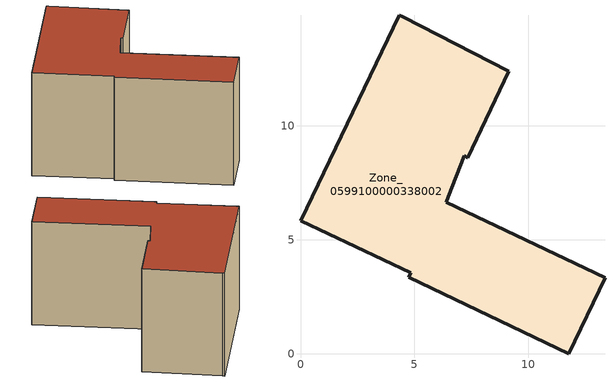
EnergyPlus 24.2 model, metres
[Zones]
Zone_0599100000338002
 floor ground (C_G): 4.75,3.37 4.83,3.55 0,5.85 4.34,14.86 4.49,14.78 9.13,12.39 7.33,8.61 7.18,8.68 6.49,6.89 6.4,6.66 13.36,3.34 11.76,0 z4.17
 wall outside (C_F): 4.83,3.55 4.75,3.37 11.76,0 13.36,3.34 6.4,6.66 6.49,6.89 7.18,8.68 7.33,8.61 9.13,12.39 4.49,14.78 4.34,14.86 0,5.85 4.83,3.55 z4.17:11.54
 roof outside (C_R): 6.49,6.89 7.18,8.68 7.33,8.61 9.13,12.39 4.49,14.78 4.34,14.86 0,5.85 4.83,3.55 4.75,3.37 11.76,0 13.36,3.34 6.4,6.66 z11.54
[BUILDING]
Pand.0599100000338002: North Axis=0; Terrain=City; Loads Convergence Tolerance Value=0.04; Temperature Convergence Tolerance Value=0.4; Solar Distribution=FullExterior; Maximum Number of Warmup Days=25; Minimum Number of Warmup Days=1
[Site:Location]
Rotterdam.The.Hague.AP_ZH_NLD Design_Conditions: Latitude=51.96; Longitude=4.45; Time Zone=1; Elevation=-4.5
[SITE:GROUNDTEMPERATURE:BUILDINGSURFACE]
18, 18, 18, 18, 18, 18, 18, 18, 18, 18, 18, 18
[MATERIAL] Thermal Absorptance=0.9; Solar Absorptance=0.7; Visible Absorptance=0.7
Name | Roughness | Thickness | Conductivity | Density | Specific Heat
G.TC.1975-1991 | MediumSmooth | 0.15 | 0.288461 | 540 | 1210
F.TC.1975-1991 | Rough | 0.3 | 0.230769 | 1920 | 840
R.TC.1975-1991 | MediumRough | 0.2 | 0.153846 | 1500 | 1000
[CONSTRUCTION]
C_G: G.TC.1975-1991
C_F: F.TC.1975-1991
C_R: R.TC.1975-1991
[ZONE]
Zone_0599100000338002: Type=1; Multiplier=1; Ceiling Height=Autocalculate; Volume=Autocalculate; Floor Area=autocalculate; Part of Total Floor Area=Yes
[ZONEINFILTRATION:DESIGNFLOWRATE]
Infil_Zone_0599100000338002: Zone or ZoneList or Space or SpaceList=Zone_0599100000338002; Schedule=AlwaysOn; Design Flow Rate Calculation Method=Flow/Area; Flow Rate per Floor Area=0.003; Constant Term Coefficient=1; Temperature Term Coefficient=0; Velocity Term Coefficient=0; Velocity Squared Term Coefficient=0
[HVACTEMPLATE:ZONE:IDEALLOADSAIRSYSTEM]
Zone_0599100000338002: Maximum Heating Supply Air Temperature=50; Minimum Cooling Supply Air Temperature=13; Maximum Heating Supply Air Humidity Ratio=0.0156; Minimum Cooling Supply Air Humidity Ratio=0.0077; Heating Limit=NoLimit; Cooling Limit=NoLimit; Dehumidification Control Type=ConstantSensibleHeatRatio; Cooling Sensible Heat Ratio=0.7; Dehumidification Setpoint=60; Humidification Control Type=None; Humidification Setpoint=30; Outdoor Air Method=None; Outdoor Air Flow Rate per Person=0.00944; Outdoor Air Flow Rate per Zone Floor Area=0; Outdoor Air Flow Rate per Zone=0; Demand Controlled Ventilation Type=None; Outdoor Air Economizer Type=NoEconomizer; Heat Recovery Type=None; Sensible Heat Recovery Effectiveness=0.7; Latent Heat Recovery Effectiveness=0.65
[ZONECONTROL:THERMOSTAT]
ThermostatControl_Zone_0599100000338002: Zone or ZoneList=Zone_0599100000338002; Control Type Schedule=DualSetpointControlType; Control 1=Thermostat_Zone_0599100000338002; Temperature Difference Between Cutout And Setpoint=0
[THERMOSTATSETPOINT:DUALSETPOINT]
Thermostat_Zone_0599100000338002: Heating Setpoint Temperature Schedule=HeatingSetpoint_Zone_0599100000338002; Cooling Setpoint Temperature Schedule=CoolingSetpoint_Zone_0599100000338002
[SCHEDULE:COMPACT]
HeatingSetpoint_Zone_0599100000338002: Through: 12/31, For: AllDays, Until: 24:00, 21
CoolingSetpoint_Zone_0599100000338002: Through: 12/31, For: AllDays, Until: 24:00, 24
DualSetpointControlType: Through: 12/31, For: AllDays, Until: 24:00, 4
AlwaysOn: Through: 12/31, For: AllDays, Until: 24:00, 1
